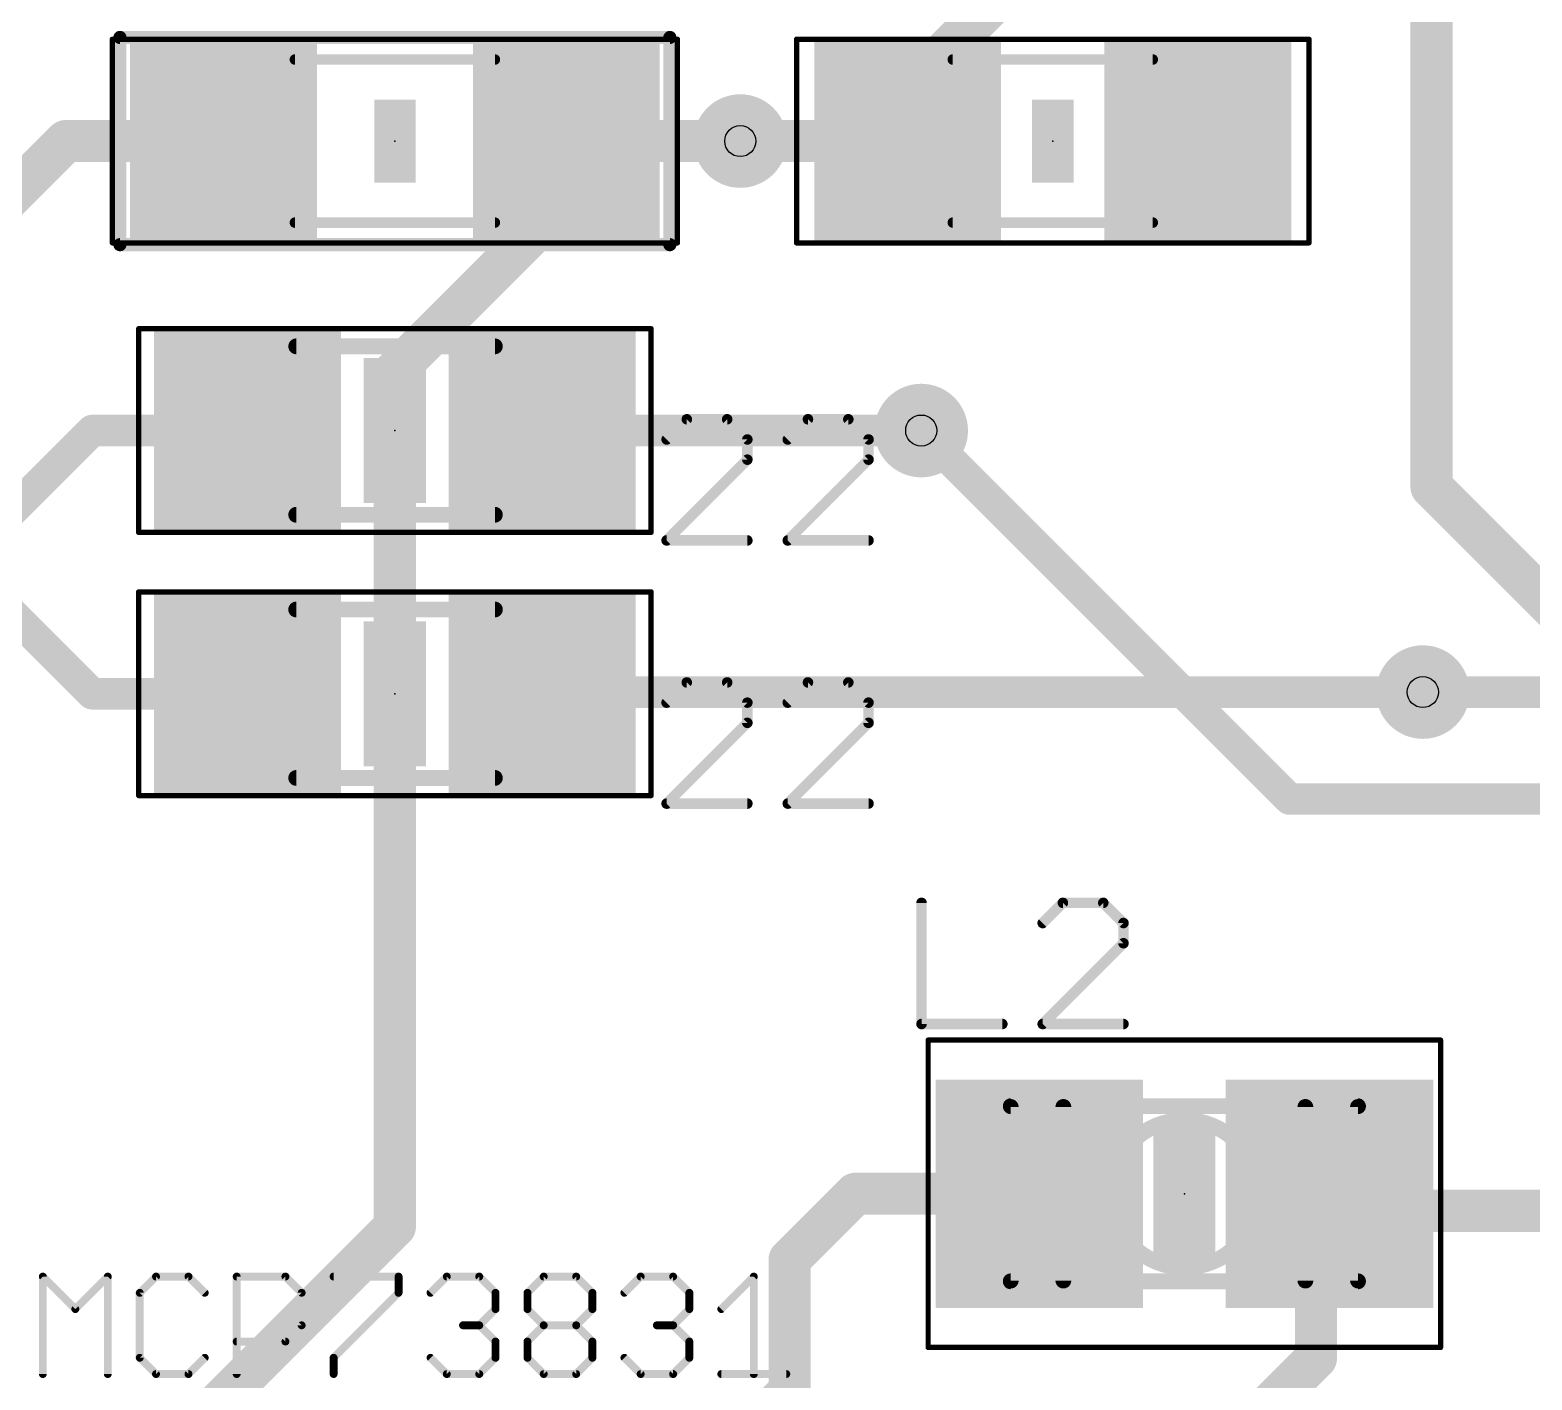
# Model space of a CAD drawing. Extents: x -1 to 156, y 2 to 108.
# Drawn here: x 12.99 to 27.48, y 36.94 to 49.97 of the extents above; entities that cross this region are included whole.
import ezdxf

# ---------------------------------------------------------------- set-up
doc = ezdxf.new("R2010")
doc.units = 0
for name, color, linetype in [('1', 22, 'CONTINUOUS'), ('16', 175, 'CONTINUOUS'), ('18', 82, 'CONTINUOUS'), ('21', 253, 'CONTINUOUS'), ('23', 7, 'CONTINUOUS'), ('25', 253, 'CONTINUOUS'), ('27', 253, 'CONTINUOUS'), ('29', 253, 'CONTINUOUS'), ('30', 253, 'CONTINUOUS'), ('31', 253, 'CONTINUOUS'), ('35', 253, 'CONTINUOUS'), ('39', 22, 'CONTINUOUS'), ('44', 253, 'CONTINUOUS'), ('51', 253, 'CONTINUOUS')]:
    doc.layers.add(name, color=color, linetype=linetype)

# ---------------------------------------------------------------- blocks, each defined once
blk = doc.blocks.new('RECT')
blk.add_solid([(-0.5, -0.5), (0.5, -0.5), (-0.5, 0.5), (0.5, 0.5)])
blk = doc.blocks.new('ROUNDV')
at = {"const_width": 0.5}
blk.add_lwpolyline([(0, -0.25, 1), (0, 0.25, 1), (0, -0.25)], format="xyb", dxfattribs=at)

msp = doc.modelspace()

# ---------------------------------------------------------------- linework, layer by layer
at = {"layer": '1'}
for points, const_width in [([(26.515, 54.6813), (26.515, 45.5575)], 0.4064), ([(13.335, 48.895), (12.7, 48.26)], 0.4064), ([(14.856, 48.895), (13.335, 48.895)], 0.4064), ([(21.46, 48.895), (18.164, 48.895)], 0.4064), ([(19.8438, 48.895), (21.46, 48.895)], 0.4064), ([(12.738, 45.25), (13.589, 46.101)], 0.3048), ([(13.589, 46.101), (15.088, 46.101)], 0.3048), ([(17.932, 46.101), (21.59, 46.101)], 0.3048), ([(26.515, 45.5575), (31.4325, 40.64)], 0.4064), ([(12.7, 44.45), (13.589, 43.561)], 0.3048), ([(13.589, 43.561), (15.088, 43.561)], 0.3048), ([(17.9479, 43.5769), (17.932, 43.561)], 0.3048), ([(26.4319, 43.5769), (17.9479, 43.5769)], 0.3048), ([(20.32, 38.1), (20.955, 38.735)], 0.4064), ([(20.955, 38.735), (22.73, 38.735)], 0.4064), ([(25.4, 38.605), (25.53, 38.735)], 0.3048), ([(25.53, 38.57), (25.53, 38.735)], 0.3048), ([(25.4, 37.1475), (25.4, 38.605)], 0.4064), ([(29.29, 38.57), (25.53, 38.57)], 0.4064), ([(20.32, 36.83), (20.32, 38.1)], 0.4064), ([(23.86, 35.6075), (25.4, 37.1475)], 0.4064), ([(19.6825, 36.1925), (20.32, 36.83)], 0.4064)]:
    msp.add_lwpolyline(points, dxfattribs=dict(at, const_width=const_width))
for points, const_width in [([(13.335, 48.9966, 1), (13.335, 48.7934)], 0.2032), ([(13.4068, 48.8232, 1), (13.2632, 48.9668)], 0.2032), ([(14.856, 48.7934, 1), (14.856, 48.9966)], 0.2032), ([(18.164, 48.9966, 1), (18.164, 48.7934)], 0.2032), ([(19.8438, 48.9966, 1), (19.8438, 48.7934)], 0.2032), ([(21.46, 48.7934, 1), (21.46, 48.9966)], 0.2032), ([(21.46, 48.7934, 1), (21.46, 48.9966)], 0.2032), ([(13.589, 46.1772, 1), (13.589, 46.0248)], 0.1524), ([(13.6429, 46.0471, 1), (13.5351, 46.1549)], 0.1524), ([(15.088, 46.0248, 1), (15.088, 46.1772)], 0.1524), ([(17.932, 46.1772, 1), (17.932, 46.0248)], 0.1524), ([(21.59, 46.0248, 1), (21.59, 46.1772)], 0.1524), ([(26.5868, 45.6293, 1), (26.4432, 45.4857)], 0.2032), ([(26.4134, 45.5575, 1), (26.6166, 45.5575)], 0.2032), ([(13.589, 43.6372, 1), (13.589, 43.4848)], 0.1524), ([(13.5351, 43.5071, 1), (13.6429, 43.6149)], 0.1524), ([(15.088, 43.4848, 1), (15.088, 43.6372)], 0.1524), ([(17.8781, 43.6149, 1), (17.9859, 43.5071)], 0.1524), ([(17.9479, 43.6531, 1), (17.9479, 43.5007)], 0.1524), ([(18.0018, 43.523, 1), (17.894, 43.6308)], 0.1524), ([(26.4319, 43.5007, 1), (26.4319, 43.6531)], 0.1524), ([(20.955, 38.8366, 1), (20.955, 38.6334)], 0.2032), ([(21.0268, 38.6632, 1), (20.8832, 38.8068)], 0.2032), ([(22.73, 38.6334, 1), (22.73, 38.8366)], 0.2032), ([(25.6062, 38.735, 1), (25.4538, 38.735)], 0.1524), ([(25.5839, 38.6811, 1), (25.4761, 38.7889)], 0.1524), ([(25.5016, 38.605, 1), (25.2984, 38.605)], 0.2032), ([(25.3461, 38.6589, 1), (25.4539, 38.5511)], 0.1524), ([(25.53, 38.6716, 1), (25.53, 38.4684)], 0.2032), ([(25.4538, 38.57, 1), (25.6062, 38.57)], 0.1524), ([(20.4216, 38.1, 1), (20.2184, 38.1)], 0.2032), ([(20.2482, 38.1718, 1), (20.3918, 38.0282)], 0.2032), ([(25.4718, 37.0757, 1), (25.3282, 37.2193)], 0.2032), ([(25.2984, 37.1475, 1), (25.5016, 37.1475)], 0.2032), ([(20.3918, 36.7582, 1), (20.2482, 36.9018)], 0.2032)]:
    msp.add_lwpolyline(points, format="xyb", dxfattribs=dict(at, const_width=const_width))
at = {"layer": '16'}
for points, const_width in [([(23.9713, 51.9113), (20.955, 48.895)], 0.4064), ([(16.51, 46.6725), (18.7325, 48.895)], 0.4064), ([(18.7325, 48.895), (19.8438, 48.895)], 0.4064), ([(20.955, 48.895), (19.8438, 48.895)], 0.4064), ([(16.51, 38.4175), (16.51, 46.6725)], 0.4064), ([(25.146, 42.545), (21.59, 46.101)], 0.3048), ([(30.5594, 43.5769), (26.4319, 43.5769)], 0.3048), ([(30.48, 42.545), (25.146, 42.545)], 0.3048), ([(14.2875, 36.195), (16.51, 38.4175)], 0.4064)]:
    msp.add_lwpolyline(points, dxfattribs=dict(at, const_width=const_width))
for points, const_width in [([(18.7325, 48.9966, 1), (18.7325, 48.7934)], 0.2032), ([(18.8043, 48.8232, 1), (18.6607, 48.9668)], 0.2032), ([(19.8438, 48.9966, 1), (19.8438, 48.7934)], 0.2032), ([(19.8438, 48.7934, 1), (19.8438, 48.9966)], 0.2032), ([(20.8832, 48.9668, 1), (21.0268, 48.8232)], 0.2032), ([(20.955, 48.7934, 1), (20.955, 48.9966)], 0.2032), ([(16.6116, 46.6725, 1), (16.4084, 46.6725)], 0.2032), ([(16.4382, 46.7443, 1), (16.5818, 46.6007)], 0.2032), ([(21.6439, 46.1549, 1), (21.5361, 46.0471)], 0.1524), ([(26.4319, 43.6531, 1), (26.4319, 43.5007)], 0.1524), ([(25.146, 42.6212, 1), (25.146, 42.4688)], 0.1524), ([(25.0921, 42.4911, 1), (25.1999, 42.5989)], 0.1524), ([(16.5818, 38.3457, 1), (16.4382, 38.4893)], 0.2032), ([(16.4084, 38.4175, 1), (16.6116, 38.4175)], 0.2032)]:
    msp.add_lwpolyline(points, format="xyb", dxfattribs=dict(at, const_width=const_width))
at = {"layer": '21', "const_width": 0.0635}
for points in [[(13.8878, 49.895, 1), (13.8242, 49.895)], [(13.856, 49.9268, 1), (13.856, 49.8633)], [(19.1958, 49.895, 1), (19.1323, 49.895)], [(19.164, 49.8633, 1), (19.164, 49.9268)], [(13.8242, 47.895, 1), (13.8878, 47.895)], [(13.856, 47.9268, 1), (13.856, 47.8633)], [(19.1323, 47.895, 1), (19.1958, 47.895)], [(19.164, 47.8633, 1), (19.164, 47.9268)]]:
    msp.add_lwpolyline(points, format="xyb", dxfattribs=at)
at = {"layer": '21', "const_width": 0.127}
for points in [[(13.856, 49.895), (19.164, 49.895)], [(13.856, 47.895), (13.856, 49.895)], [(19.164, 49.895), (19.164, 47.895)], [(19.164, 47.895), (13.856, 47.895)]]:
    msp.add_lwpolyline(points, dxfattribs=at)
at = {"layer": '23'}
for p in [(16.51, 48.895), (22.86, 48.895), (16.51, 46.101), (16.51, 43.561), (24.13, 38.735)]:
    msp.add_point(p, dxfattribs=at)
at = {"layer": '25', "const_width": 0.1016}
for points in [[(21.5932, 41.5427), (21.5932, 40.3733)], [(22.9575, 41.5427), (22.7626, 41.3478)], [(23.3473, 41.5427), (22.9575, 41.5427)], [(23.5422, 41.3478), (23.3473, 41.5427)], [(23.5422, 41.1529), (23.5422, 41.3478)], [(22.7626, 40.3733), (23.5422, 41.1529)], [(21.5932, 40.3733), (22.3728, 40.3733)], [(23.5422, 40.3733), (22.7626, 40.3733)]]:
    msp.add_lwpolyline(points, dxfattribs=at)
at = {"layer": '25', "const_width": 0.0508}
for points in [[(21.6186, 41.5427, 1), (21.5678, 41.5427)], [(22.9575, 41.5681, 1), (22.9575, 41.5173)], [(22.9754, 41.5247, 1), (22.9395, 41.5607)], [(23.3652, 41.5607, 1), (23.3293, 41.5247)], [(23.3473, 41.5173, 1), (23.3473, 41.5681)], [(22.7446, 41.3658, 1), (22.7805, 41.3298)], [(23.5676, 41.3478, 1), (23.5168, 41.3478)], [(23.5242, 41.3298, 1), (23.5601, 41.3658)], [(23.5168, 41.1529, 1), (23.5676, 41.1529)], [(23.5601, 41.1349, 1), (23.5242, 41.1709)], [(21.5932, 40.3987, 1), (21.5932, 40.3479)], [(21.5678, 40.3733, 1), (21.6186, 40.3733)], [(22.3728, 40.3479, 1), (22.3728, 40.3987)], [(22.7446, 40.3913, 1), (22.7805, 40.3553)], [(22.7626, 40.3987, 1), (22.7626, 40.3479)], [(23.5422, 40.3479, 1), (23.5422, 40.3987)]]:
    msp.add_lwpolyline(points, format="xyb", dxfattribs=at)
at = {"layer": '27'}
for points, const_width in [([(19.3274, 46.2099), (19.1326, 46.015)], 0.1016), ([(19.7172, 46.2099), (19.3274, 46.2099)], 0.1016), ([(19.9121, 46.015), (19.7172, 46.2099)], 0.1016), ([(20.4968, 46.2099), (20.3019, 46.015)], 0.1016), ([(20.8866, 46.2099), (20.4968, 46.2099)], 0.1016), ([(21.0815, 46.015), (20.8866, 46.2099)], 0.1016), ([(19.9121, 45.8201), (19.9121, 46.015)], 0.1016), ([(21.0815, 45.8201), (21.0815, 46.015)], 0.1016), ([(19.1326, 45.0406), (19.9121, 45.8201)], 0.1016), ([(20.3019, 45.0406), (21.0815, 45.8201)], 0.1016), ([(19.9121, 45.0406), (19.1326, 45.0406)], 0.1016), ([(21.0815, 45.0406), (20.3019, 45.0406)], 0.1016), ([(19.3274, 43.6699), (19.1326, 43.475)], 0.1016), ([(19.7172, 43.6699), (19.3274, 43.6699)], 0.1016), ([(19.9121, 43.475), (19.7172, 43.6699)], 0.1016), ([(20.4968, 43.6699), (20.3019, 43.475)], 0.1016), ([(20.8866, 43.6699), (20.4968, 43.6699)], 0.1016), ([(21.0815, 43.475), (20.8866, 43.6699)], 0.1016), ([(19.9121, 43.2801), (19.9121, 43.475)], 0.1016), ([(21.0815, 43.2801), (21.0815, 43.475)], 0.1016), ([(19.1326, 42.5006), (19.9121, 43.2801)], 0.1016), ([(20.3019, 42.5006), (21.0815, 43.2801)], 0.1016), ([(19.9121, 42.5006), (19.1326, 42.5006)], 0.1016), ([(21.0815, 42.5006), (20.3019, 42.5006)], 0.1016), ([(13.1121, 36.9951), (13.1121, 37.9357)], 0.0762), ([(13.1121, 37.9357), (13.4256, 37.6222)], 0.0762), ([(13.4256, 37.6222), (13.7391, 37.9357)], 0.0762), ([(13.7391, 37.9357), (13.7391, 36.9951)], 0.0762), ([(14.2044, 37.9357), (14.0476, 37.7789)], 0.0762), ([(14.5179, 37.9357), (14.2044, 37.9357)], 0.0762), ([(14.6747, 37.7789), (14.5179, 37.9357)], 0.0762), ([(14.9831, 36.9951), (14.9831, 37.9357)], 0.0762), ([(14.9831, 37.9357), (15.4534, 37.9357)], 0.0762), ([(15.4534, 37.9357), (15.6102, 37.7789)], 0.0762), ([(15.9186, 37.9357), (16.5457, 37.9357)], 0.0762), ([(16.5457, 37.9357), (16.5457, 37.7789)], 0.0762), ([(16.8541, 37.7789), (17.0109, 37.9357)], 0.0762), ([(17.0109, 37.9357), (17.3244, 37.9357)], 0.0762), ([(17.3244, 37.9357), (17.4812, 37.7789)], 0.0762), ([(17.7897, 37.7789), (17.9464, 37.9357)], 0.0762), ([(17.9464, 37.9357), (18.26, 37.9357)], 0.0762), ([(18.26, 37.9357), (18.4167, 37.7789)], 0.0762), ([(18.7252, 37.7789), (18.8819, 37.9357)], 0.0762), ([(18.8819, 37.9357), (19.1955, 37.9357)], 0.0762), ([(19.1955, 37.9357), (19.3523, 37.7789)], 0.0762), ([(19.6607, 37.6222), (19.9742, 37.9357)], 0.0762), ([(19.9742, 37.9357), (19.9742, 36.9951)], 0.0762), ([(14.0476, 37.7789), (14.0476, 37.1519)], 0.0762), ([(15.6102, 37.7789), (15.6102, 37.4654)], 0.0762), ([(16.5457, 37.7789), (15.9186, 37.1519)], 0.0762), ([(17.4812, 37.7789), (17.4812, 37.6222)], 0.0762), ([(17.7897, 37.6222), (17.7897, 37.7789)], 0.0762), ([(18.4167, 37.7789), (18.4167, 37.6222)], 0.0762), ([(19.3523, 37.7789), (19.3523, 37.6222)], 0.0762), ([(17.4812, 37.6222), (17.3244, 37.4654)], 0.0762), ([(17.9464, 37.4654), (17.7897, 37.6222)], 0.0762), ([(18.4167, 37.6222), (18.26, 37.4654)], 0.0762), ([(19.3523, 37.6222), (19.1955, 37.4654)], 0.0762), ([(15.6102, 37.4654), (15.4534, 37.3086)], 0.0762), ([(17.3244, 37.4654), (17.1677, 37.4654)], 0.0762), ([(17.3244, 37.4654), (17.4812, 37.3086)], 0.0762), ([(17.7897, 37.3086), (17.9464, 37.4654)], 0.0762), ([(17.9464, 37.4654), (18.26, 37.4654)], 0.0762), ([(18.26, 37.4654), (18.4167, 37.3086)], 0.0762), ([(19.1955, 37.4654), (19.0387, 37.4654)], 0.0762), ([(19.1955, 37.4654), (19.3523, 37.3086)], 0.0762), ([(15.4534, 37.3086), (14.9831, 37.3086)], 0.0762), ([(17.4812, 37.3086), (17.4812, 37.1519)], 0.0762), ([(17.7897, 37.1519), (17.7897, 37.3086)], 0.0762), ([(18.4167, 37.3086), (18.4167, 37.1519)], 0.0762), ([(19.3523, 37.3086), (19.3523, 37.1519)], 0.0762), ([(14.0476, 37.1519), (14.2044, 36.9951)], 0.0762), ([(14.5179, 36.9951), (14.6747, 37.1519)], 0.0762), ([(15.9186, 37.1519), (15.9186, 36.9951)], 0.0762), ([(17.0109, 36.9951), (16.8541, 37.1519)], 0.0762), ([(17.4812, 37.1519), (17.3244, 36.9951)], 0.0762), ([(17.9464, 36.9951), (17.7897, 37.1519)], 0.0762), ([(18.4167, 37.1519), (18.26, 36.9951)], 0.0762), ([(18.8819, 36.9951), (18.7252, 37.1519)], 0.0762), ([(19.3523, 37.1519), (19.1955, 36.9951)], 0.0762), ([(14.2044, 36.9951), (14.5179, 36.9951)], 0.0762), ([(17.3244, 36.9951), (17.0109, 36.9951)], 0.0762), ([(18.26, 36.9951), (17.9464, 36.9951)], 0.0762), ([(19.1955, 36.9951), (18.8819, 36.9951)], 0.0762), ([(19.6607, 36.9951), (20.2878, 36.9951)], 0.0762)]:
    msp.add_lwpolyline(points, dxfattribs=dict(at, const_width=const_width))
for points, const_width in [([(19.3274, 46.2353, 1), (19.3274, 46.1845)], 0.0508), ([(19.3454, 46.192, 1), (19.3095, 46.2279)], 0.0508), ([(19.7352, 46.2279, 1), (19.6993, 46.192)], 0.0508), ([(19.7172, 46.1845, 1), (19.7172, 46.2353)], 0.0508), ([(20.4968, 46.2353, 1), (20.4968, 46.1845)], 0.0508), ([(20.5148, 46.192, 1), (20.4789, 46.2279)], 0.0508), ([(20.9046, 46.2279, 1), (20.8687, 46.192)], 0.0508), ([(20.8866, 46.1845, 1), (20.8866, 46.2353)], 0.0508), ([(19.1146, 46.033, 1), (19.1505, 45.9971)], 0.0508), ([(19.9375, 46.015, 1), (19.8867, 46.015)], 0.0508), ([(19.8942, 45.9971, 1), (19.9301, 46.033)], 0.0508), ([(20.284, 46.033, 1), (20.3199, 45.9971)], 0.0508), ([(21.1069, 46.015, 1), (21.0561, 46.015)], 0.0508), ([(21.0636, 45.9971, 1), (21.0995, 46.033)], 0.0508), ([(19.8867, 45.8201, 1), (19.9375, 45.8201)], 0.0508), ([(19.9301, 45.8022, 1), (19.8942, 45.8381)], 0.0508), ([(21.0561, 45.8201, 1), (21.1069, 45.8201)], 0.0508), ([(21.0995, 45.8022, 1), (21.0636, 45.8381)], 0.0508), ([(19.1326, 45.066, 1), (19.1326, 45.0152)], 0.0508), ([(19.1146, 45.0585, 1), (19.1505, 45.0226)], 0.0508), ([(19.9121, 45.0152, 1), (19.9121, 45.066)], 0.0508), ([(20.3019, 45.066, 1), (20.3019, 45.0152)], 0.0508), ([(20.284, 45.0585, 1), (20.3199, 45.0226)], 0.0508), ([(21.0815, 45.0152, 1), (21.0815, 45.066)], 0.0508), ([(19.3274, 43.6953, 1), (19.3274, 43.6445)], 0.0508), ([(19.3454, 43.652, 1), (19.3095, 43.6879)], 0.0508), ([(19.7352, 43.6879, 1), (19.6993, 43.652)], 0.0508), ([(19.7172, 43.6445, 1), (19.7172, 43.6953)], 0.0508), ([(20.4968, 43.6953, 1), (20.4968, 43.6445)], 0.0508), ([(20.5148, 43.652, 1), (20.4789, 43.6879)], 0.0508), ([(20.9046, 43.6879, 1), (20.8687, 43.652)], 0.0508), ([(20.8866, 43.6445, 1), (20.8866, 43.6953)], 0.0508), ([(19.1146, 43.493, 1), (19.1505, 43.4571)], 0.0508), ([(19.9375, 43.475, 1), (19.8867, 43.475)], 0.0508), ([(19.8942, 43.4571, 1), (19.9301, 43.493)], 0.0508), ([(20.284, 43.493, 1), (20.3199, 43.4571)], 0.0508), ([(21.1069, 43.475, 1), (21.0561, 43.475)], 0.0508), ([(21.0636, 43.4571, 1), (21.0995, 43.493)], 0.0508), ([(19.8867, 43.2801, 1), (19.9375, 43.2801)], 0.0508), ([(19.9301, 43.2622, 1), (19.8942, 43.2981)], 0.0508), ([(21.0561, 43.2801, 1), (21.1069, 43.2801)], 0.0508), ([(21.0995, 43.2622, 1), (21.0636, 43.2981)], 0.0508), ([(19.1326, 42.526, 1), (19.1326, 42.4752)], 0.0508), ([(19.1146, 42.5185, 1), (19.1505, 42.4826)], 0.0508), ([(19.9121, 42.4752, 1), (19.9121, 42.526)], 0.0508), ([(20.3019, 42.526, 1), (20.3019, 42.4752)], 0.0508), ([(20.284, 42.5185, 1), (20.3199, 42.4826)], 0.0508), ([(21.0815, 42.4752, 1), (21.0815, 42.526)], 0.0508), ([(13.1311, 37.9357, 1), (13.093, 37.9357)], 0.0381), ([(13.1255, 37.9492, 1), (13.0986, 37.9222)], 0.0381), ([(13.7582, 37.9357, 1), (13.7201, 37.9357)], 0.0381), ([(13.7526, 37.9222, 1), (13.7257, 37.9492)], 0.0381), ([(14.2044, 37.9548, 1), (14.2044, 37.9167)], 0.0381), ([(14.2178, 37.9222, 1), (14.1909, 37.9492)], 0.0381), ([(14.5314, 37.9492, 1), (14.5044, 37.9222)], 0.0381), ([(14.5179, 37.9167, 1), (14.5179, 37.9548)], 0.0381), ([(14.9831, 37.9548, 1), (14.9831, 37.9167)], 0.0381), ([(15.0022, 37.9357, 1), (14.9641, 37.9357)], 0.0381), ([(15.4669, 37.9492, 1), (15.4399, 37.9222)], 0.0381), ([(15.4534, 37.9167, 1), (15.4534, 37.9548)], 0.0381), ([(15.9186, 37.9548, 1), (15.9186, 37.9167)], 0.0381), ([(16.5647, 37.9357, 1), (16.5266, 37.9357)], 0.0381), ([(16.5457, 37.9167, 1), (16.5457, 37.9548)], 0.0381), ([(17.0109, 37.9548, 1), (17.0109, 37.9167)], 0.0381), ([(17.0244, 37.9222, 1), (16.9974, 37.9492)], 0.0381), ([(17.3379, 37.9492, 1), (17.311, 37.9222)], 0.0381), ([(17.3244, 37.9167, 1), (17.3244, 37.9548)], 0.0381), ([(17.9464, 37.9548, 1), (17.9464, 37.9167)], 0.0381), ([(17.9599, 37.9222, 1), (17.933, 37.9492)], 0.0381), ([(18.2734, 37.9492, 1), (18.2465, 37.9222)], 0.0381), ([(18.26, 37.9167, 1), (18.26, 37.9548)], 0.0381), ([(18.8819, 37.9548, 1), (18.8819, 37.9167)], 0.0381), ([(18.8954, 37.9222, 1), (18.8685, 37.9492)], 0.0381), ([(19.209, 37.9492, 1), (19.182, 37.9222)], 0.0381), ([(19.1955, 37.9167, 1), (19.1955, 37.9548)], 0.0381), ([(19.9933, 37.9357, 1), (19.9552, 37.9357)], 0.0381), ([(19.9877, 37.9222, 1), (19.9608, 37.9492)], 0.0381), ([(14.0666, 37.7789, 1), (14.0285, 37.7789)], 0.0381), ([(14.0341, 37.7924, 1), (14.0611, 37.7655)], 0.0381), ([(14.6612, 37.7655, 1), (14.6881, 37.7924)], 0.0381), ([(15.6292, 37.7789, 1), (15.5911, 37.7789)], 0.0381), ([(15.5967, 37.7655, 1), (15.6236, 37.7924)], 0.0381), ([(16.5266, 37.7789, 1), (16.5647, 37.7789)], 0.0381), ([(16.5592, 37.7655, 1), (16.5322, 37.7924)], 0.0381), ([(16.8407, 37.7924, 1), (16.8676, 37.7655)], 0.0381), ([(17.5003, 37.7789, 1), (17.4622, 37.7789)], 0.0381), ([(17.4677, 37.7655, 1), (17.4947, 37.7924)], 0.0381), ([(17.8087, 37.7789, 1), (17.7706, 37.7789)], 0.0381), ([(17.7762, 37.7924, 1), (17.8031, 37.7655)], 0.0381), ([(18.4358, 37.7789, 1), (18.3977, 37.7789)], 0.0381), ([(18.4033, 37.7655, 1), (18.4302, 37.7924)], 0.0381), ([(18.7117, 37.7924, 1), (18.7387, 37.7655)], 0.0381), ([(19.3713, 37.7789, 1), (19.3332, 37.7789)], 0.0381), ([(19.3388, 37.7655, 1), (19.3657, 37.7924)], 0.0381), ([(13.4121, 37.6356, 1), (13.4391, 37.6087)], 0.0381), ([(13.4121, 37.6087, 1), (13.4391, 37.6356)], 0.0381), ([(17.4622, 37.6222, 1), (17.5003, 37.6222)], 0.0381), ([(17.4947, 37.6087, 1), (17.4677, 37.6356)], 0.0381), ([(17.8031, 37.6356, 1), (17.7762, 37.6087)], 0.0381), ([(17.7706, 37.6222, 1), (17.8087, 37.6222)], 0.0381), ([(18.3977, 37.6222, 1), (18.4358, 37.6222)], 0.0381), ([(18.4302, 37.6087, 1), (18.4033, 37.6356)], 0.0381), ([(19.3332, 37.6222, 1), (19.3713, 37.6222)], 0.0381), ([(19.3657, 37.6087, 1), (19.3388, 37.6356)], 0.0381), ([(19.6472, 37.6356, 1), (19.6742, 37.6087)], 0.0381), ([(15.5911, 37.4654, 1), (15.6292, 37.4654)], 0.0381), ([(15.6236, 37.4519, 1), (15.5967, 37.4789)], 0.0381), ([(17.1677, 37.4845, 1), (17.1677, 37.4464)], 0.0381), ([(17.3379, 37.4789, 1), (17.311, 37.4519)], 0.0381), ([(17.311, 37.4789, 1), (17.3379, 37.4519)], 0.0381), ([(17.3244, 37.4464, 1), (17.3244, 37.4845)], 0.0381), ([(17.9464, 37.4845, 1), (17.9464, 37.4464)], 0.0381), ([(17.9599, 37.4519, 1), (17.933, 37.4789)], 0.0381), ([(17.933, 37.4519, 1), (17.9599, 37.4789)], 0.0381), ([(18.2734, 37.4789, 1), (18.2465, 37.4519)], 0.0381), ([(18.2465, 37.4789, 1), (18.2734, 37.4519)], 0.0381), ([(18.26, 37.4464, 1), (18.26, 37.4845)], 0.0381), ([(19.0387, 37.4845, 1), (19.0387, 37.4464)], 0.0381), ([(19.209, 37.4789, 1), (19.182, 37.4519)], 0.0381), ([(19.182, 37.4789, 1), (19.209, 37.4519)], 0.0381), ([(19.1955, 37.4464, 1), (19.1955, 37.4845)], 0.0381), ([(14.9831, 37.3277, 1), (14.9831, 37.2896)], 0.0381), ([(15.4399, 37.3221, 1), (15.4669, 37.2952)], 0.0381), ([(15.4534, 37.2896, 1), (15.4534, 37.3277)], 0.0381), ([(17.5003, 37.3086, 1), (17.4622, 37.3086)], 0.0381), ([(17.4677, 37.2952, 1), (17.4947, 37.3221)], 0.0381), ([(17.8087, 37.3086, 1), (17.7706, 37.3086)], 0.0381), ([(17.7762, 37.3221, 1), (17.8031, 37.2952)], 0.0381), ([(18.4358, 37.3086, 1), (18.3977, 37.3086)], 0.0381), ([(18.4033, 37.2952, 1), (18.4302, 37.3221)], 0.0381), ([(19.3713, 37.3086, 1), (19.3332, 37.3086)], 0.0381), ([(19.3388, 37.2952, 1), (19.3657, 37.3221)], 0.0381), ([(14.0285, 37.1519, 1), (14.0666, 37.1519)], 0.0381), ([(14.0611, 37.1653, 1), (14.0341, 37.1384)], 0.0381), ([(14.6881, 37.1384, 1), (14.6612, 37.1653)], 0.0381), ([(15.9377, 37.1519, 1), (15.8996, 37.1519)], 0.0381), ([(15.9052, 37.1653, 1), (15.9321, 37.1384)], 0.0381), ([(16.8676, 37.1653, 1), (16.8407, 37.1384)], 0.0381), ([(17.4622, 37.1519, 1), (17.5003, 37.1519)], 0.0381), ([(17.4947, 37.1384, 1), (17.4677, 37.1653)], 0.0381), ([(17.8031, 37.1653, 1), (17.7762, 37.1384)], 0.0381), ([(17.7706, 37.1519, 1), (17.8087, 37.1519)], 0.0381), ([(18.3977, 37.1519, 1), (18.4358, 37.1519)], 0.0381), ([(18.4302, 37.1384, 1), (18.4033, 37.1653)], 0.0381), ([(18.7387, 37.1653, 1), (18.7117, 37.1384)], 0.0381), ([(19.3332, 37.1519, 1), (19.3713, 37.1519)], 0.0381), ([(19.3657, 37.1384, 1), (19.3388, 37.1653)], 0.0381), ([(13.093, 36.9951, 1), (13.1311, 36.9951)], 0.0381), ([(13.7201, 36.9951, 1), (13.7582, 36.9951)], 0.0381), ([(14.2044, 37.0142, 1), (14.2044, 36.9761)], 0.0381), ([(14.1909, 36.9816, 1), (14.2178, 37.0086)], 0.0381), ([(14.5044, 37.0086, 1), (14.5314, 36.9816)], 0.0381), ([(14.5179, 36.9761, 1), (14.5179, 37.0142)], 0.0381), ([(14.9641, 36.9951, 1), (15.0022, 36.9951)], 0.0381), ([(15.8996, 36.9951, 1), (15.9377, 36.9951)], 0.0381), ([(17.0109, 37.0142, 1), (17.0109, 36.9761)], 0.0381), ([(16.9974, 36.9816, 1), (17.0244, 37.0086)], 0.0381), ([(17.311, 37.0086, 1), (17.3379, 36.9816)], 0.0381), ([(17.3244, 36.9761, 1), (17.3244, 37.0142)], 0.0381), ([(17.9464, 37.0142, 1), (17.9464, 36.9761)], 0.0381), ([(17.933, 36.9816, 1), (17.9599, 37.0086)], 0.0381), ([(18.2465, 37.0086, 1), (18.2734, 36.9816)], 0.0381), ([(18.26, 36.9761, 1), (18.26, 37.0142)], 0.0381), ([(18.8819, 37.0142, 1), (18.8819, 36.9761)], 0.0381), ([(18.8685, 36.9816, 1), (18.8954, 37.0086)], 0.0381), ([(19.182, 37.0086, 1), (19.209, 36.9816)], 0.0381), ([(19.1955, 36.9761, 1), (19.1955, 37.0142)], 0.0381), ([(19.6607, 37.0142, 1), (19.6607, 36.9761)], 0.0381), ([(19.9552, 36.9951, 1), (19.9933, 36.9951)], 0.0381), ([(20.2878, 36.9761, 1), (20.2878, 37.0142)], 0.0381)]:
    msp.add_lwpolyline(points, format="xyb", dxfattribs=dict(at, const_width=const_width))
at = {"layer": '39', "const_width": 0.0508}
for points in [[(13.783, 49.878), (19.237, 49.878)], [(13.783, 47.912), (13.783, 49.878)], [(19.237, 49.878), (19.237, 47.912)], [(20.387, 49.878), (25.333, 49.878)], [(20.387, 47.912), (20.387, 49.878)], [(25.333, 49.878), (25.333, 47.912)], [(19.237, 47.912), (13.783, 47.912)], [(25.333, 47.912), (20.387, 47.912)], [(14.037, 45.118), (14.037, 47.084)], [(14.037, 47.084), (18.983, 47.084)], [(18.983, 47.084), (18.983, 45.118)], [(18.983, 45.118), (14.037, 45.118)], [(14.037, 42.578), (14.037, 44.544)], [(14.037, 44.544), (18.983, 44.544)], [(18.983, 44.544), (18.983, 42.578)], [(18.983, 42.578), (14.037, 42.578)], [(21.657, 40.218), (26.603, 40.218)], [(21.657, 37.252), (21.657, 40.218)], [(26.603, 40.218), (26.603, 37.252)], [(26.603, 37.252), (21.657, 37.252)]]:
    msp.add_lwpolyline(points, dxfattribs=at)
at = {"layer": '39', "const_width": 0.0254}
for points in [[(13.783, 49.8907, 1), (13.783, 49.8653)], [(13.7957, 49.878, 1), (13.7703, 49.878)], [(19.2497, 49.878, 1), (19.2243, 49.878)], [(19.237, 49.8653, 1), (19.237, 49.8907)], [(20.387, 49.8907, 1), (20.387, 49.8653)], [(20.3997, 49.878, 1), (20.3743, 49.878)], [(25.3457, 49.878, 1), (25.3203, 49.878)], [(25.333, 49.8653, 1), (25.333, 49.8907)], [(13.783, 47.9247, 1), (13.783, 47.8993)], [(13.7703, 47.912, 1), (13.7957, 47.912)], [(19.2243, 47.912, 1), (19.2497, 47.912)], [(19.237, 47.8993, 1), (19.237, 47.9247)], [(20.387, 47.9247, 1), (20.387, 47.8993)], [(20.3743, 47.912, 1), (20.3997, 47.912)], [(25.3203, 47.912, 1), (25.3457, 47.912)], [(25.333, 47.8993, 1), (25.333, 47.9247)], [(14.0497, 47.084, 1), (14.0243, 47.084)], [(14.037, 47.0967, 1), (14.037, 47.0713)], [(18.9957, 47.084, 1), (18.9703, 47.084)], [(18.983, 47.0713, 1), (18.983, 47.0967)], [(14.037, 45.1307, 1), (14.037, 45.1053)], [(14.0243, 45.118, 1), (14.0497, 45.118)], [(18.9703, 45.118, 1), (18.9957, 45.118)], [(18.983, 45.1053, 1), (18.983, 45.1307)], [(14.0497, 44.544, 1), (14.0243, 44.544)], [(14.037, 44.5567, 1), (14.037, 44.5313)], [(18.9957, 44.544, 1), (18.9703, 44.544)], [(18.983, 44.5313, 1), (18.983, 44.5567)], [(14.037, 42.5907, 1), (14.037, 42.5653)], [(14.0243, 42.578, 1), (14.0497, 42.578)], [(18.9703, 42.578, 1), (18.9957, 42.578)], [(18.983, 42.5653, 1), (18.983, 42.5907)], [(21.657, 40.2307, 1), (21.657, 40.2053)], [(21.6697, 40.218, 1), (21.6443, 40.218)], [(26.6157, 40.218, 1), (26.5903, 40.218)], [(26.603, 40.2053, 1), (26.603, 40.2307)], [(21.657, 37.2647, 1), (21.657, 37.2393)], [(21.6443, 37.252, 1), (21.6697, 37.252)], [(26.5903, 37.252, 1), (26.6157, 37.252)], [(26.603, 37.2393, 1), (26.603, 37.2647)]]:
    msp.add_lwpolyline(points, format="xyb", dxfattribs=at)
at = {"layer": '44'}
for centre in [(19.8438, 48.895), (21.59, 46.101), (26.4319, 43.5769)]:
    msp.add_circle(centre, 0.15, dxfattribs=at)
at = {"layer": '51'}
for points, const_width in [([(15.545, 49.682), (17.475, 49.682)], 0.1016), ([(21.895, 49.682), (23.825, 49.682)], 0.1016), ([(15.545, 48.108), (17.475, 48.108)], 0.1016), ([(21.895, 48.108), (23.825, 48.108)], 0.1016), ([(15.5575, 46.9138), (17.4752, 46.9138)], 0.1524), ([(15.5575, 45.2882), (17.4752, 45.2882)], 0.1524), ([(15.5575, 44.3738), (17.4752, 44.3738)], 0.1524), ([(15.5575, 42.7482), (17.4752, 42.7482)], 0.1524), ([(22.454, 39.58), (25.806, 39.58)], 0.1524), ([(22.454, 39.573), (22.454, 37.897)], 0.1524), ([(22.962, 39.573), (22.962, 37.897)], 0.1524), ([(25.298, 39.573), (25.298, 37.897)], 0.1524), ([(25.806, 39.573), (25.806, 37.897)], 0.1524), ([(25.806, 37.89), (22.454, 37.89)], 0.1524)]:
    msp.add_lwpolyline(points, dxfattribs=dict(at, const_width=const_width))
for points, const_width in [([(15.545, 49.7074, 1), (15.545, 49.6566)], 0.0508), ([(17.475, 49.6566, 1), (17.475, 49.7074)], 0.0508), ([(21.895, 49.7074, 1), (21.895, 49.6566)], 0.0508), ([(23.825, 49.6566, 1), (23.825, 49.7074)], 0.0508), ([(15.545, 48.1334, 1), (15.545, 48.0826)], 0.0508), ([(17.475, 48.0826, 1), (17.475, 48.1334)], 0.0508), ([(21.895, 48.1334, 1), (21.895, 48.0826)], 0.0508), ([(23.825, 48.0826, 1), (23.825, 48.1334)], 0.0508), ([(15.5575, 46.9519, 1), (15.5575, 46.8757)], 0.0762), ([(17.4752, 46.8757, 1), (17.4752, 46.9519)], 0.0762), ([(15.5575, 45.3263, 1), (15.5575, 45.2501)], 0.0762), ([(17.4752, 45.2501, 1), (17.4752, 45.3263)], 0.0762), ([(15.5575, 44.4119, 1), (15.5575, 44.3357)], 0.0762), ([(17.4752, 44.3357, 1), (17.4752, 44.4119)], 0.0762), ([(15.5575, 42.7863, 1), (15.5575, 42.7101)], 0.0762), ([(17.4752, 42.7101, 1), (17.4752, 42.7863)], 0.0762), ([(22.454, 39.6181, 1), (22.454, 39.5419)], 0.0762), ([(22.4921, 39.573, 1), (22.4159, 39.573)], 0.0762), ([(23.0001, 39.573, 1), (22.9239, 39.573)], 0.0762), ([(25.3361, 39.573, 1), (25.2599, 39.573)], 0.0762), ([(25.8441, 39.573, 1), (25.7679, 39.573)], 0.0762), ([(25.806, 39.5419, 1), (25.806, 39.6181)], 0.0762), ([(24.13, 38.0233, 1), (24.13, 39.4467, 1), (24.13, 38.0233)], 0.1524), ([(22.454, 37.9281, 1), (22.454, 37.8519)], 0.0762), ([(22.4159, 37.897, 1), (22.4921, 37.897)], 0.0762), ([(22.9239, 37.897, 1), (23.0001, 37.897)], 0.0762), ([(25.2599, 37.897, 1), (25.3361, 37.897)], 0.0762), ([(25.7679, 37.897, 1), (25.8441, 37.897)], 0.0762), ([(25.806, 37.8519, 1), (25.806, 37.9281)], 0.0762)]:
    msp.add_lwpolyline(points, format="xyb", dxfattribs=dict(at, const_width=const_width))

# ---------------------------------------------------------------- block references
at = {"layer": '1'}
for p, xscale, yscale in [((14.856, 48.895), 1.6, 1.8), ((18.164, 48.895), 1.6, 1.8), ((21.46, 48.895), 1.6, 1.8), ((24.26, 48.895), 1.6, 1.8), ((22.73, 38.735), 1.8, 2), ((25.53, 38.735), 1.8, 2)]:
    msp.add_blockref('RECT', p, dxfattribs=dict(at, xscale=xscale, yscale=yscale))
at = {"layer": '1', "xscale": 1.6, "yscale": 1.803, "rotation": 180}
for p in [(15.088, 46.101), (17.932, 46.101), (15.088, 43.561), (17.932, 43.561)]:
    msp.add_blockref('RECT', p, dxfattribs=at)
at = {"layer": '18', "xscale": 0.7, "yscale": 0.7}
for p in [(19.8438, 48.895), (19.8438, 48.895), (21.59, 46.101), (21.59, 46.101), (26.4319, 43.5769), (26.4319, 43.5769)]:
    msp.add_blockref('ROUNDV', p, dxfattribs=at)
at = {"layer": '29'}
for name, p, xscale, yscale in [('RECT', (14.856, 48.895), 1.8032, 2.0032), ('RECT', (18.164, 48.895), 1.8032, 2.0032), ('RECT', (21.46, 48.895), 1.8032, 2.0032), ('RECT', (24.26, 48.895), 1.8032, 2.0032), ('ROUNDV', (19.8438, 48.895), 0.9032, 0.9032), ('ROUNDV', (21.59, 46.101), 0.9032, 0.9032), ('ROUNDV', (26.4319, 43.5769), 0.9032, 0.9032), ('RECT', (22.73, 38.735), 2.0032, 2.2032), ('RECT', (25.53, 38.735), 2.0032, 2.2032)]:
    msp.add_blockref(name, p, dxfattribs=dict(at, xscale=xscale, yscale=yscale))
at = {"layer": '29', "xscale": 1.8032, "yscale": 2.0062, "rotation": 180}
for p in [(15.088, 46.101), (17.932, 46.101), (15.088, 43.561), (17.932, 43.561)]:
    msp.add_blockref('RECT', p, dxfattribs=at)
at = {"layer": '30', "xscale": 0.9032, "yscale": 0.9032}
for p in [(19.8438, 48.895), (21.59, 46.101), (26.4319, 43.5769)]:
    msp.add_blockref('ROUNDV', p, dxfattribs=at)
at = {"layer": '31'}
for p, xscale, yscale in [((14.856, 48.895), 1.5238, 1.7238), ((18.164, 48.895), 1.5238, 1.7238), ((21.46, 48.895), 1.5238, 1.7238), ((24.26, 48.895), 1.5238, 1.7238), ((22.73, 38.735), 1.7238, 1.9238), ((25.53, 38.735), 1.7238, 1.9238)]:
    msp.add_blockref('RECT', p, dxfattribs=dict(at, xscale=xscale, yscale=yscale))
at = {"layer": '31', "xscale": 1.5238, "yscale": 1.7268, "rotation": 180}
for p in [(15.088, 46.101), (17.932, 46.101), (15.088, 43.561), (17.932, 43.561)]:
    msp.add_blockref('RECT', p, dxfattribs=at)
at = {"layer": '35'}
for p, xscale, yscale in [((16.51, 48.895), 0.3998, 0.8002), ((22.86, 48.895), 0.3998, 0.8002), ((24.13, 38.735), 0.6, 1.4)]:
    msp.add_blockref('RECT', p, dxfattribs=dict(at, xscale=xscale, yscale=yscale))
at = {"layer": '35', "xscale": 0.6, "yscale": 1.4, "rotation": 180}
for p in [(16.51, 46.101), (16.51, 43.561)]:
    msp.add_blockref('RECT', p, dxfattribs=at)
at = {"layer": '51', "xscale": 0.7501, "yscale": 1.7}
for p in [(15.1833, 48.8941), (17.8368, 48.8959), (21.5333, 48.8941), (24.1867, 48.8959)]:
    msp.add_blockref('RECT', p, dxfattribs=at)
at = {"layer": '51', "xscale": 0.7366, "yscale": 1.7526, "rotation": 180}
for p in [(15.1892, 46.101), (17.8308, 46.101), (15.1892, 43.561), (17.8308, 43.561)]:
    msp.add_blockref('RECT', p, dxfattribs=at)

doc.saveas('drawing.dxf')
